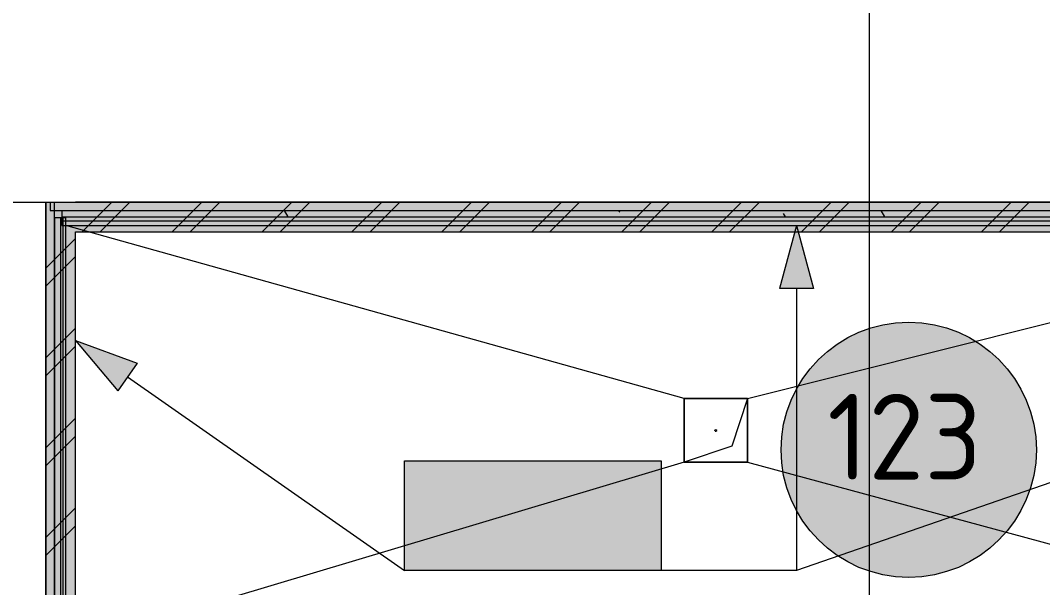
# Model space of a CAD drawing. Header units: millimetres. Extents: x -546 to 1681, y -650 to 1730.
# Drawn here: x 547.5 to 571.62, y 452.56 to 465.96 of the extents above; entities that cross this region are included whole.
import ezdxf

# ---------------------------------------------------------------- set-up
doc = ezdxf.new("R2010")
doc.units = ezdxf.units.MM

msp = doc.modelspace()

# ---------------------------------------------------------------- hatches: boundary and pattern name
at = {"true_color": 0xaaaaff}
h = msp.add_hatch(color=161, dxfattribs=at)
h.dxf.hatch_style = 2
h.paths.add_polyline_path([(548.802, 461.666), (548.802, 460.966), (548.102, 461.666)])
h = msp.add_hatch(color=161, dxfattribs=at)
h.dxf.hatch_style = 2
h.paths.add_polyline_path([(548.802, 460.966), (548.102, 460.966), (548.102, 461.666)])
h = msp.add_hatch(color=161, dxfattribs=at)
h.dxf.hatch_style = 2
h.paths.add_polyline_path([(548.802, 460.966), (548.802, 461.666), (579.423, 461.666), (579.423, 460.966)])
at = {"true_color": 0x0077b0}
h = msp.add_hatch(color=144, dxfattribs=at)
h.dxf.hatch_style = 2
h.paths.add_polyline_path([(565.809, 461.116), (566.209, 459.623), (565.409, 459.623)])
at = {"true_color": 0xaaaaff}
h = msp.add_hatch(color=161, dxfattribs=at)
h.dxf.hatch_style = 2
h.paths.add_polyline_path([(548.802, 442.461), (548.102, 442.461), (548.102, 460.966), (548.802, 460.966)])
at = {"true_color": 0xffffff}
h = msp.add_hatch(color=7, dxfattribs=at)
edge = h.paths.add_edge_path()
edge.add_arc((568.458, 455.816), 3.012, 0, 360)
at = {"true_color": 0x0077b0}
h = msp.add_hatch(color=144, dxfattribs=at)
h.dxf.hatch_style = 2
h.paths.add_polyline_path([(548.802, 458.394), (550.255, 457.865), (549.796, 457.21)])
at = {"true_color": 0xffffff}
h = msp.add_hatch(color=7, dxfattribs=at)
h.dxf.hatch_style = 2
h.paths.add_polyline_path([(556.559, 455.552), (562.619, 455.552), (562.619, 452.964), (556.559, 452.964)])
h = msp.add_hatch(color=7, dxfattribs=at)
h.dxf.hatch_style = 2
h.paths.add_polyline_path([(556.559, 455.552), (562.619, 455.552), (562.619, 452.964), (556.559, 452.964)])
h = msp.add_hatch(color=7, dxfattribs=at)
h.dxf.hatch_style = 2
h.paths.add_polyline_path([(556.559, 455.552), (562.619, 455.552), (562.619, 452.964), (556.559, 452.964)])
at = {"true_color": 0x0077b0}
h = msp.add_hatch(color=144, dxfattribs=at)
h.dxf.hatch_style = 2
h.paths.add_polyline_path([(556.863, 455.569), (557.874, 455.569), (557.947, 455.544), (557.972, 455.467), (557.972, 453.65), (557.947, 453.575), (557.874, 453.551), (557.797, 453.575), (557.772, 453.65), (557.772, 455.366), (556.965, 455.366), (556.965, 453.65), (556.939, 453.575), (556.863, 453.551), (556.787, 453.575), (556.762, 453.65), (556.762, 455.467), (556.787, 455.544)])
h = msp.add_hatch(color=144, dxfattribs=at)
h.dxf.hatch_style = 2
h.paths.add_polyline_path([(556.863, 455.569), (557.874, 455.569), (557.947, 455.544), (557.972, 455.467), (557.972, 453.65), (557.947, 453.575), (557.874, 453.551), (557.797, 453.575), (557.772, 453.65), (557.772, 455.366), (556.965, 455.366), (556.965, 453.65), (556.939, 453.575), (556.863, 453.551), (556.787, 453.575), (556.762, 453.65), (556.762, 455.467), (556.787, 455.544)])
h = msp.add_hatch(color=144, dxfattribs=at)
h.dxf.hatch_style = 2
h.paths.add_polyline_path([(556.863, 455.569), (557.874, 455.569), (557.947, 455.544), (557.972, 455.467), (557.972, 453.65), (557.947, 453.575), (557.874, 453.551), (557.797, 453.575), (557.772, 453.65), (557.772, 455.366), (556.965, 455.366), (556.965, 453.65), (556.939, 453.575), (556.863, 453.551), (556.787, 453.575), (556.762, 453.65), (556.762, 455.467), (556.787, 455.544)])
h = msp.add_hatch(color=144, dxfattribs=at)
h.dxf.hatch_style = 2
h.paths.add_polyline_path([(558.377, 453.65), (558.377, 455.467), (558.402, 455.544), (558.478, 455.569), (558.555, 455.544), (558.58, 455.467), (558.58, 454.762), (559.387, 454.762), (559.387, 455.467), (559.412, 455.544), (559.489, 455.569), (559.563, 455.544), (559.587, 455.467), (559.587, 453.65), (559.563, 453.575), (559.489, 453.551), (559.412, 453.575), (559.387, 453.65), (559.387, 454.559), (558.58, 454.559), (558.58, 453.65), (558.555, 453.575), (558.478, 453.551), (558.402, 453.575)])
h = msp.add_hatch(color=144, dxfattribs=at)
h.dxf.hatch_style = 2
h.paths.add_polyline_path([(558.377, 453.65), (558.377, 455.467), (558.402, 455.544), (558.478, 455.569), (558.555, 455.544), (558.58, 455.467), (558.58, 454.762), (559.387, 454.762), (559.387, 455.467), (559.412, 455.544), (559.489, 455.569), (559.563, 455.544), (559.587, 455.467), (559.587, 453.65), (559.563, 453.575), (559.489, 453.551), (559.412, 453.575), (559.387, 453.65), (559.387, 454.559), (558.58, 454.559), (558.58, 453.65), (558.555, 453.575), (558.478, 453.551), (558.402, 453.575)])
h = msp.add_hatch(color=144, dxfattribs=at)
h.dxf.hatch_style = 2
h.paths.add_polyline_path([(558.377, 453.65), (558.377, 455.467), (558.402, 455.544), (558.478, 455.569), (558.555, 455.544), (558.58, 455.467), (558.58, 454.762), (559.387, 454.762), (559.387, 455.467), (559.412, 455.544), (559.489, 455.569), (559.563, 455.544), (559.587, 455.467), (559.587, 453.65), (559.563, 453.575), (559.489, 453.551), (559.412, 453.575), (559.387, 453.65), (559.387, 454.559), (558.58, 454.559), (558.58, 453.65), (558.555, 453.575), (558.478, 453.551), (558.402, 453.575)])
h = msp.add_hatch(color=144, dxfattribs=at)
h.dxf.hatch_style = 2
h.paths.add_polyline_path([(561.912, 454.559), (561.709, 454.559), (561.635, 454.584), (561.61, 454.66), (561.635, 454.737), (561.709, 454.762), (561.912, 454.762), (562.029, 454.785), (562.126, 454.85), (562.193, 454.947), (562.214, 455.064), (562.193, 455.181), (562.126, 455.278), (562.029, 455.345), (561.912, 455.366), (561.509, 455.366), (561.432, 455.392), (561.407, 455.467), (561.432, 455.544), (561.509, 455.569), (561.912, 455.569), (562.012, 455.56), (562.106, 455.533), (562.191, 455.487), (562.268, 455.423), (562.333, 455.344), (562.379, 455.258), (562.408, 455.164), (562.417, 455.064), (562.404, 454.945), (562.366, 454.838), (562.303, 454.743), (562.214, 454.66), (562.303, 454.578), (562.366, 454.483), (562.404, 454.376), (562.417, 454.257), (562.417, 454.054), (562.408, 453.954), (562.379, 453.861), (562.333, 453.776), (562.268, 453.698), (562.19, 453.634), (562.105, 453.588), (562.012, 453.56), (561.912, 453.551), (561.509, 453.551), (561.432, 453.575), (561.407, 453.65), (561.432, 453.727), (561.509, 453.752), (561.912, 453.752), (562.029, 453.775), (562.126, 453.842), (562.193, 453.939), (562.214, 454.056), (562.214, 454.257), (562.193, 454.374), (562.126, 454.471), (562.029, 454.538)])
h = msp.add_hatch(color=144, dxfattribs=at)
h.dxf.hatch_style = 2
h.paths.add_polyline_path([(561.912, 454.559), (561.709, 454.559), (561.635, 454.584), (561.61, 454.66), (561.635, 454.737), (561.709, 454.762), (561.912, 454.762), (562.029, 454.785), (562.126, 454.85), (562.193, 454.947), (562.214, 455.064), (562.193, 455.181), (562.126, 455.278), (562.029, 455.345), (561.912, 455.366), (561.509, 455.366), (561.432, 455.392), (561.407, 455.467), (561.432, 455.544), (561.509, 455.569), (561.912, 455.569), (562.012, 455.56), (562.106, 455.533), (562.191, 455.487), (562.268, 455.423), (562.333, 455.344), (562.379, 455.258), (562.408, 455.164), (562.417, 455.064), (562.404, 454.945), (562.366, 454.838), (562.303, 454.743), (562.214, 454.66), (562.303, 454.578), (562.366, 454.483), (562.404, 454.376), (562.417, 454.257), (562.417, 454.054), (562.408, 453.954), (562.379, 453.861), (562.333, 453.776), (562.268, 453.698), (562.19, 453.634), (562.105, 453.588), (562.012, 453.56), (561.912, 453.551), (561.509, 453.551), (561.432, 453.575), (561.407, 453.65), (561.432, 453.727), (561.509, 453.752), (561.912, 453.752), (562.029, 453.775), (562.126, 453.842), (562.193, 453.939), (562.214, 454.056), (562.214, 454.257), (562.193, 454.374), (562.126, 454.471), (562.029, 454.538)])
h = msp.add_hatch(color=144, dxfattribs=at)
h.dxf.hatch_style = 2
h.paths.add_polyline_path([(561.912, 454.559), (561.709, 454.559), (561.635, 454.584), (561.61, 454.66), (561.635, 454.737), (561.709, 454.762), (561.912, 454.762), (562.029, 454.785), (562.126, 454.85), (562.193, 454.947), (562.214, 455.064), (562.193, 455.181), (562.126, 455.278), (562.029, 455.345), (561.912, 455.366), (561.509, 455.366), (561.432, 455.392), (561.407, 455.467), (561.432, 455.544), (561.509, 455.569), (561.912, 455.569), (562.012, 455.56), (562.106, 455.533), (562.191, 455.487), (562.268, 455.423), (562.333, 455.344), (562.379, 455.258), (562.408, 455.164), (562.417, 455.064), (562.404, 454.945), (562.366, 454.838), (562.303, 454.743), (562.214, 454.66), (562.303, 454.578), (562.366, 454.483), (562.404, 454.376), (562.417, 454.257), (562.417, 454.054), (562.408, 453.954), (562.379, 453.861), (562.333, 453.776), (562.268, 453.698), (562.19, 453.634), (562.105, 453.588), (562.012, 453.56), (561.912, 453.551), (561.509, 453.551), (561.432, 453.575), (561.407, 453.65), (561.432, 453.727), (561.509, 453.752), (561.912, 453.752), (562.029, 453.775), (562.126, 453.842), (562.193, 453.939), (562.214, 454.056), (562.214, 454.257), (562.193, 454.374), (562.126, 454.471), (562.029, 454.538)])
h = msp.add_hatch(color=144, dxfattribs=at)
h.dxf.hatch_style = 2
h.paths.add_polyline_path([(560.901, 454.054), (560.094, 454.054), (560.018, 454.079), (559.992, 454.156), (560.018, 454.232), (560.094, 454.257), (560.901, 454.257), (560.977, 454.232), (561.002, 454.156), (560.977, 454.079)])
h = msp.add_hatch(color=144, dxfattribs=at)
h.dxf.hatch_style = 2
h.paths.add_polyline_path([(560.901, 454.054), (560.094, 454.054), (560.018, 454.079), (559.992, 454.156), (560.018, 454.232), (560.094, 454.257), (560.901, 454.257), (560.977, 454.232), (561.002, 454.156), (560.977, 454.079)])
h = msp.add_hatch(color=144, dxfattribs=at)
h.dxf.hatch_style = 2
h.paths.add_polyline_path([(560.901, 454.054), (560.094, 454.054), (560.018, 454.079), (559.992, 454.156), (560.018, 454.232), (560.094, 454.257), (560.901, 454.257), (560.977, 454.232), (561.002, 454.156), (560.977, 454.079)])

# ---------------------------------------------------------------- linework, layer by layer
at = {"color": 144, "lineweight": 0, "true_color": 0x0077b0}
for points in [[(567.535, 443.954), (567.535, 469.319)], [(565.809, 461.116), (565.409, 459.623)], [(565.809, 461.116), (566.209, 459.623)], [(566.209, 459.623), (565.409, 459.623)], [(565.809, 459.623), (565.809, 452.964)], [(548.802, 458.394), (550.255, 457.865)], [(548.802, 458.394), (549.796, 457.21)], [(550.255, 457.865), (549.796, 457.21)], [(550.025, 457.538), (556.559, 452.964)], [(578.013, 457.196), (565.809, 452.964)], [(556.559, 455.552), (562.619, 455.552)], [(556.559, 452.964), (556.559, 455.552)], [(556.559, 455.552), (562.619, 455.552)], [(556.559, 452.964), (556.559, 455.552)], [(556.559, 455.552), (562.619, 455.552)], [(556.559, 452.964), (556.559, 455.552)], [(562.619, 455.552), (562.619, 452.964)], [(562.619, 455.552), (562.619, 452.964)], [(562.619, 455.552), (562.619, 452.964)], [(562.619, 452.964), (556.559, 452.964)], [(562.619, 452.964), (556.559, 452.964)], [(562.619, 452.964), (556.559, 452.964)], [(565.809, 452.964), (562.619, 452.964)], [(565.809, 452.964), (562.619, 452.964)]]:
    msp.add_lwpolyline(points, dxfattribs=at)
at = {"color": 7, "lineweight": 0}
for points in [[(481.801, 461.666), (611.127, 461.666)], [(548.102, 421.062), (548.102, 461.666)], [(548.102, 461.666), (548.802, 461.666)], [(548.102, 461.666), (548.102, 441.761)], [(548.202, 461.666), (548.202, 461.466)], [(548.302, 421.062), (548.302, 461.666)], [(579.423, 461.666), (548.802, 461.666)], [(548.96, 460.966), (549.66, 461.666)], [(549.385, 460.966), (550.085, 461.666)], [(551.082, 460.966), (551.782, 461.666)], [(551.506, 460.966), (552.206, 461.666)], [(553.203, 460.966), (553.903, 461.666)], [(553.627, 460.966), (554.327, 461.666)], [(555.324, 460.966), (556.024, 461.666)], [(555.749, 460.966), (556.449, 461.666)], [(557.446, 460.966), (558.146, 461.666)], [(557.87, 460.966), (558.57, 461.666)], [(559.567, 460.966), (560.267, 461.666)], [(559.991, 460.966), (560.691, 461.666)], [(561.688, 460.966), (562.388, 461.666)], [(562.113, 460.966), (562.813, 461.666)], [(563.81, 460.966), (564.51, 461.666)], [(564.234, 460.966), (564.934, 461.666)], [(565.931, 460.966), (566.631, 461.666)], [(566.355, 460.966), (567.055, 461.666)], [(568.052, 460.966), (568.752, 461.666)], [(568.477, 460.966), (569.177, 461.666)], [(570.174, 460.966), (570.874, 461.666)], [(570.598, 460.966), (571.298, 461.666)], [(548.202, 461.466), (586.127, 461.466)], [(548.477, 461.466), (548.477, 461.116)], [(548.477, 461.316), (580.037, 461.316)], [(553.818, 461.316), (553.732, 461.466)], [(561.644, 461.466), (561.622, 461.427)], [(565.55, 461.316), (565.505, 461.393)], [(567.896, 461.316), (567.81, 461.466)], [(548.302, 461.291), (548.302, 441.981)], [(548.452, 461.291), (548.302, 461.291)], [(548.572, 461.291), (548.452, 461.291)], [(548.452, 441.981), (548.452, 461.291)], [(548.477, 461.226), (580.037, 461.226)], [(548.477, 461.116), (580.037, 461.116)], [(548.512, 441.981), (548.512, 461.291)], [(548.572, 441.981), (548.572, 461.291)], [(563.157, 457.024), (548.572, 461.116)], [(564.657, 457.024), (580.927, 461.116)], [(548.802, 442.461), (548.802, 460.966)], [(548.802, 460.966), (579.423, 460.966)], [(548.102, 460.108), (548.802, 460.808)], [(548.102, 459.683), (548.802, 460.383)], [(548.102, 457.986), (548.802, 458.686)], [(565.446, 455.816), (565.461, 456.124), (565.507, 456.423), (565.581, 456.712), (565.682, 456.989), (565.809, 457.252), (565.96, 457.5), (566.133, 457.732), (566.328, 457.946), (566.542, 458.141), (566.774, 458.314), (567.022, 458.465), (567.285, 458.592), (567.562, 458.693), (567.851, 458.767), (568.15, 458.813), (568.458, 458.828), (568.766, 458.813), (569.065, 458.767), (569.353, 458.693), (569.63, 458.592), (569.893, 458.465), (570.142, 458.314), (570.374, 458.141), (570.587, 457.946), (570.782, 457.732), (570.955, 457.5), (571.106, 457.252), (571.233, 456.989), (571.334, 456.712), (571.409, 456.423), (571.454, 456.124), (571.47, 455.816)], [(548.102, 457.562), (548.802, 458.262)], [(563.157, 455.524), (563.157, 457.024)], [(563.157, 457.024), (564.657, 457.024)], [(564.657, 457.024), (563.157, 457.024)], [(563.157, 457.024), (563.157, 455.524)], [(564.657, 457.024), (564.282, 455.899)], [(564.657, 457.024), (564.657, 455.524)], [(564.657, 455.524), (564.657, 457.024)], [(548.102, 455.865), (548.802, 456.565)], [(563.882, 456.274), (563.907, 456.299), (563.932, 456.274)], [(563.882, 456.274), (563.895, 456.296)], [(563.932, 456.274), (563.907, 456.249), (563.882, 456.274)], [(563.931, 456.268), (563.907, 456.249), (563.895, 456.252)], [(563.907, 456.299), (563.931, 456.281)], [(548.102, 455.441), (548.802, 456.141)], [(564.282, 455.899), (563.157, 455.524)], [(571.47, 455.816), (571.454, 455.509), (571.409, 455.21), (571.334, 454.921), (571.233, 454.644), (571.106, 454.381), (570.955, 454.133), (570.782, 453.901), (570.587, 453.687), (570.374, 453.492), (570.142, 453.319), (569.893, 453.168), (569.63, 453.041), (569.353, 452.94), (569.065, 452.866), (568.766, 452.82), (568.458, 452.804), (568.15, 452.82), (567.851, 452.866), (567.562, 452.94), (567.285, 453.041), (567.022, 453.168), (566.774, 453.319), (566.542, 453.492), (566.328, 453.687), (566.133, 453.901), (565.96, 454.133), (565.809, 454.381), (565.682, 454.644), (565.581, 454.921), (565.507, 455.21), (565.461, 455.509), (565.446, 455.816)], [(563.157, 455.524), (548.572, 451.156)], [(564.657, 455.524), (563.157, 455.524)], [(563.157, 455.524), (564.657, 455.524)], [(564.657, 455.524), (580.927, 451.116)], [(548.102, 453.744), (548.802, 454.444)], [(548.102, 453.319), (548.802, 454.019)]]:
    msp.add_lwpolyline(points, dxfattribs=at)

# ---------------------------------------------------------------- texts
at = {"color": 7, "insert": (566.538, 457.138), "char_height": 2.02685, "attachment_point": 1}
msp.add_mtext('{\\fGOSTCommon|b0|i0|c0;123}', dxfattribs=at)

doc.saveas('drawing.dxf')
